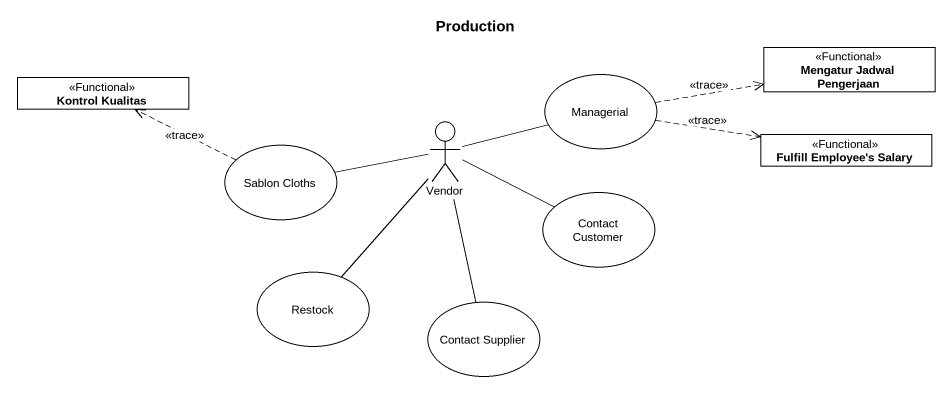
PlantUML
@startuml
title Production
allowmixing
hide circle
hide empty members
class "Mengatur Jadwal Pengerjaan" as Mengatur_Jadwal_Pengerjaan <<Functional>>
class "Kontrol Kualitas" as Kontrol_Kualitas <<Functional>>
usecase Managerial
usecase "Sablon Cloths" as Sablon_Cloths
actor Vendor
class "Fulfill Employee's Salary" as Fulfill_Employee_s_Salary <<Functional>>
usecase "Contact Customer" as Contact_Customer
usecase Restock
usecase "Contact Supplier" as Contact_Supplier
Managerial .right.> Mengatur_Jadwal_Pengerjaan : <<trace>>
Managerial .right.> Fulfill_Employee_s_Salary : <<trace>>
Sablon_Cloths .left.> Kontrol_Kualitas : <<trace>>
Vendor -right- Managerial
Vendor -left- Sablon_Cloths
Vendor -right- Contact_Customer
Vendor -- Restock
Vendor -- Contact_Supplier
@enduml
